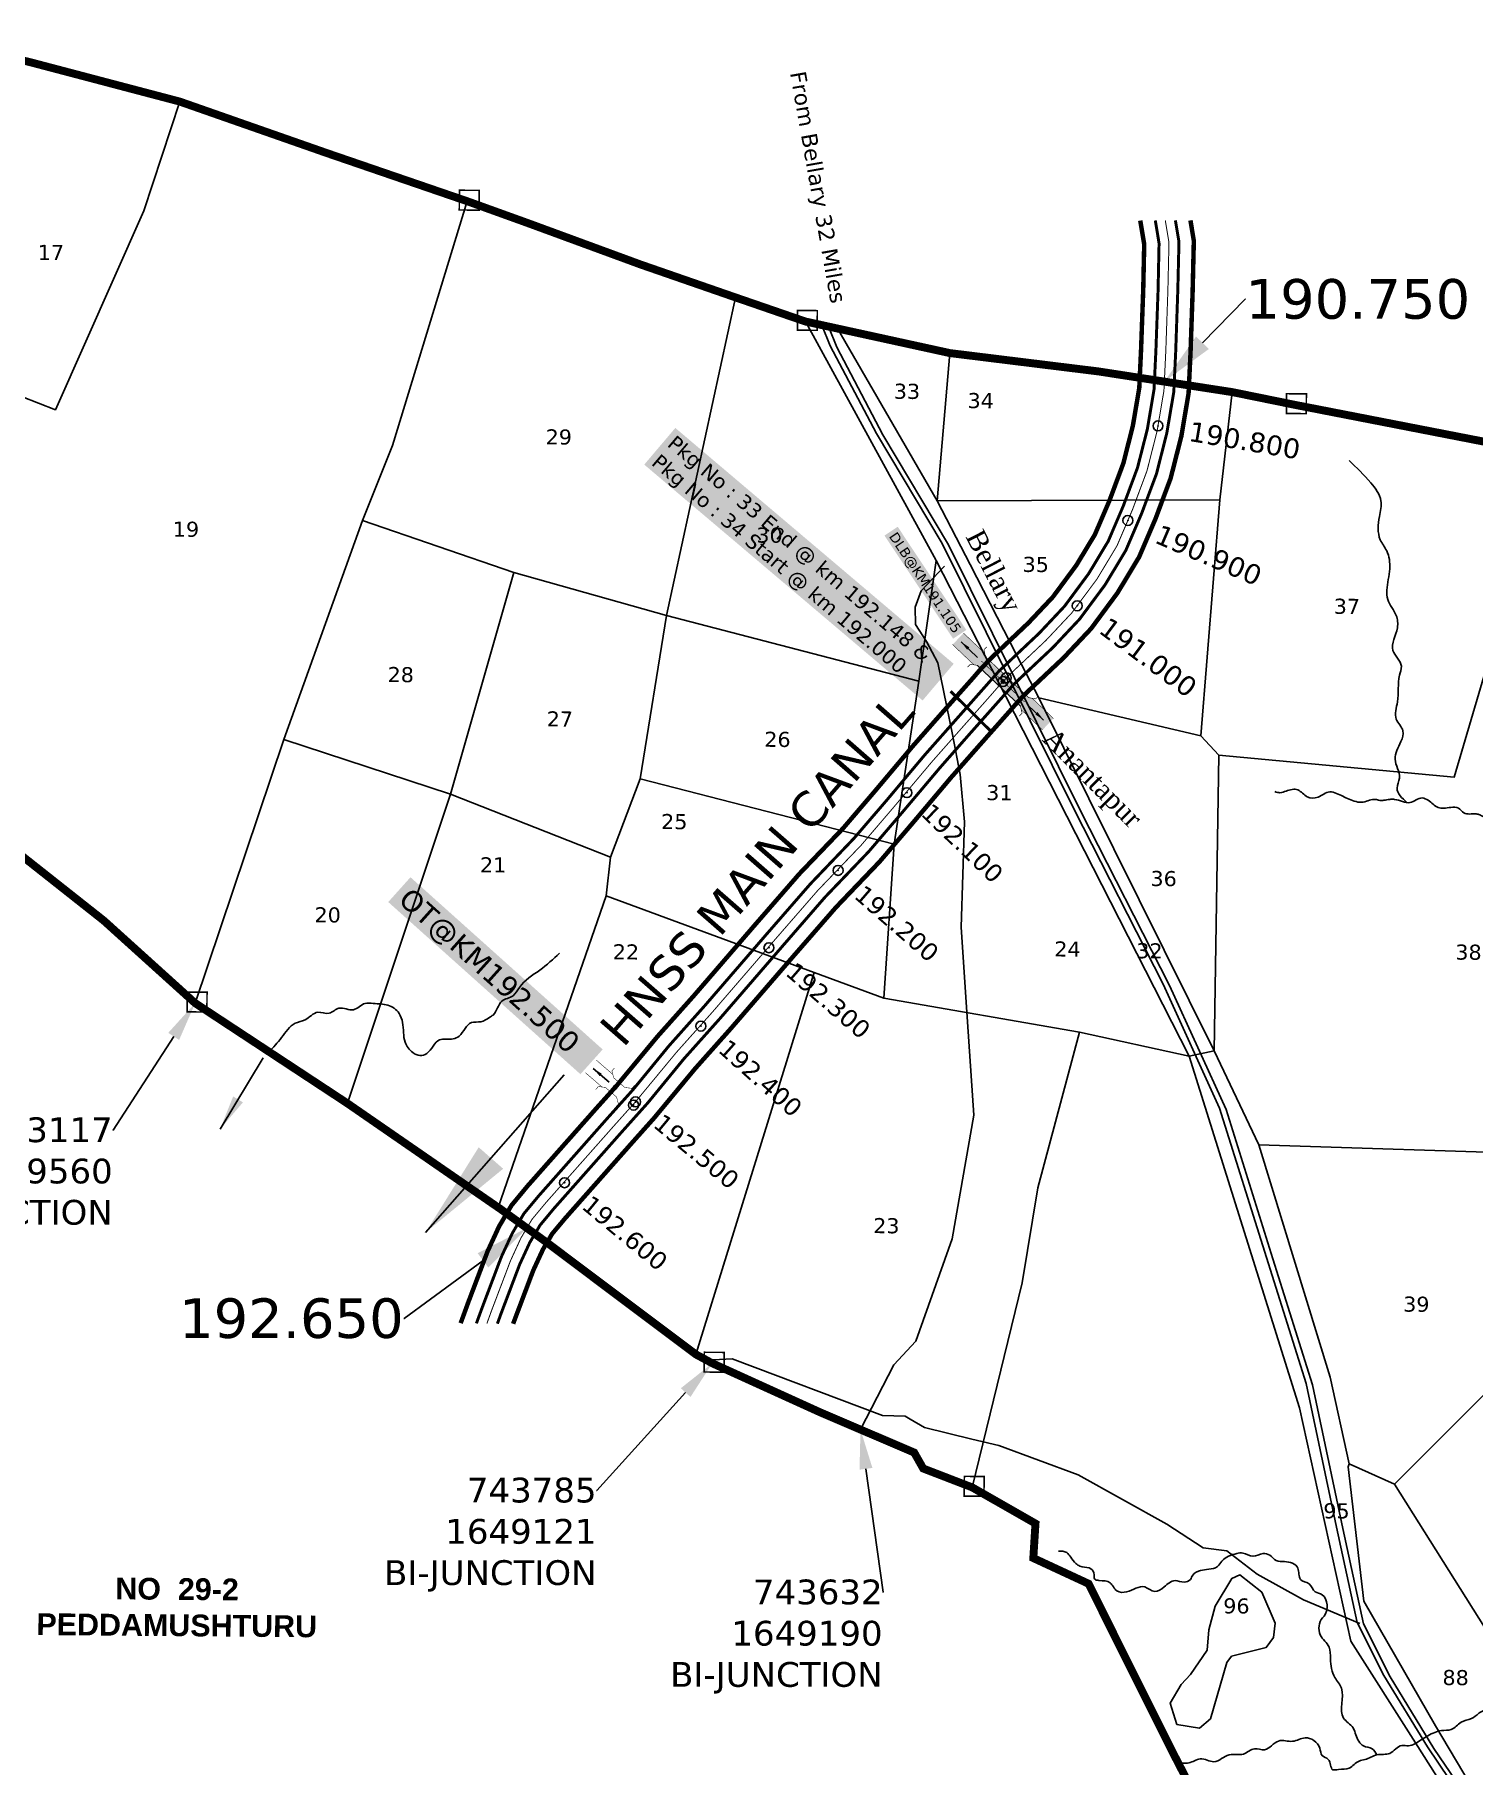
# Model space of a CAD drawing. Header units: inches. Extents: x 739649 to 748309, y 1646777 to 1651859.
# Drawn here: x 742953 to 744406, y 1648783 to 1650532 of the extents above; entities that cross this region are included whole.
import ezdxf
from ezdxf import colors
from ezdxf.entities.mleader import LeaderData, LeaderLine
from ezdxf.enums import TextEntityAlignment as Align
from ezdxf.math import Vec2, Vec3

# ---------------------------------------------------------------- set-up
doc = ezdxf.new("R2010")
doc.units = ezdxf.units.IN
doc.header["$MEASUREMENT"] = 0
doc.header["$PDMODE"] = 32
doc.header["$PDSIZE"] = 10
doc.linetypes.add('ACAD_ISO02W100', pattern=[15, 12, -3])
doc.linetypes.add('HIDDEN2', pattern=[0.1875, 0.125, -0.0625])
for name, color, linetype in [('CANAL1', 1, 'Continuous'), ('CSMark', 72, 'Continuous'), ('HILL', 223, 'Continuous'), ('PLOT', 7, 'Continuous'), ('PLOT NO', 7, 'Continuous'), ('ROADS', 6, 'Continuous'), ('stream', 4, 'Continuous'), ('STRUCTURE', 5, 'Continuous'), ('TANKS-STREAM', 4, 'Continuous'), ('VILLAGE BOUNDRY', 5, 'Continuous'), ('VILLAGE STONES', 240, 'Continuous')]:
    doc.layers.add(name, color=color, linetype=linetype)
doc.styles.get("Standard").update_dxf_attribs({"font": 'verdana_0.ttf'})
doc.styles.add('style1', font='romantic_0.ttf')
doc.dimstyles.get("Standard").update_dxf_attribs({"dimtxt": 0.18, "dimasz": 35, "dimexe": 0.18, "dimexo": 0.0625, "dimgap": 0.09, "dimtad": 0, "dimtih": 1, "dimtoh": 1, "dimdec": 4, "dimzin": 0, "dimdsep": 46, "dimtxsty": 'Standard', "dimcen": 0.09, "dimadec": 0, "dimazin": 0, "dimtfac": 1, "dimtdec": 4, "dimtofl": 0, "dimtmove": 0, "dimatfit": 3, "dimfxl": 0, "dimtolj": 1, "dimtzin": 0, "dimarcsym": 0})

# ---------------------------------------------------------------- blocks, each defined once
blk = doc.blocks.new('DLB')
at = {"layer": 'STRUCTURE'}
h = blk.add_hatch(dxfattribs=at)
h.set_pattern_fill('DOTS', color=6, scale=20, angle=320.37224793, style=0)
h.paths.add_polyline_path([(769699.5, 1706950), (769699.5, 1706934), (769729.1, 1706934), (769732.1, 1706936), (769792.1, 1706936), (769795.1, 1706934), (769824.7, 1706934), (769824.7, 1706950), (769795.1, 1706950), (769792.1, 1706948), (769732.1, 1706948), (769729.1, 1706950)])
at = {"layer": 'STRUCTURE', "color": 6, "const_width": 0.628}
for points in [[(769726.1, 1706956), (769726.1, 1706952), (769732.1, 1706948), (769792.1, 1706948), (769798.1, 1706952), (769798.1, 1706956)], [(769726.1, 1706928), (769726.1, 1706932), (769732.1, 1706936), (769792.1, 1706936), (769798.1, 1706932), (769798.1, 1706928)], [(769732.1, 1706942), (769792.1, 1706942)]]:
    blk.add_lwpolyline(points, dxfattribs=at)
at = {"layer": 'STRUCTURE', "color": 6, "linetype": 'ACAD_ISO02W100', "ltscale": 0.5, "const_width": 0.5}
for points in [[(769699.5, 1706950), (769729.1, 1706950)], [(769795.1, 1706950), (769824.7, 1706950)], [(769699.5, 1706934), (769729.1, 1706934)], [(769795.1, 1706934), (769824.7, 1706934)]]:
    blk.add_lwpolyline(points, dxfattribs=at)
at = {"layer": 'STRUCTURE', "color": 6}
blk.add_lwpolyline([(769732.1, 1706936), (769792.1, 1706936)], dxfattribs=at)
blk.add_lwpolyline([(769732.1, 1706936), (769792.1, 1706936)], dxfattribs=at)
at = {"layer": 'STRUCTURE', "color": 0}
blk.add_circle((769762.1, 1706942), 1.8, dxfattribs=at)
for points in [[(769703.8, 1706942), (769726.7, 1706942)], [(769818.6, 1706942), (769795.7, 1706942)]]:
    blk.add_leader(points, dimstyle='Standard', override={"dimasz": 10, "dimgap": 0.09, "dimtad": 0}, dxfattribs=at)
blk = doc.blocks.new('OT')
at = {"layer": 'STRUCTURE', "color": 190}
for points, const_width in [([(769751.4, 1706595.8), (769729.4, 1706595.8)], 0.5), ([(769775.2, 1706601.8), (769775.2, 1706597.8), (769769.2, 1706593.8), (769761.8, 1706593.8), (769754.4, 1706593.8), (769748.4, 1706597.8), (769748.4, 1706601.8)], 0.5), ([(769761.8, 1706593.8), (769761.8, 1706581)], 2.5), ([(769751.4, 1706579), (769729.4, 1706579)], 0.5), ([(769748.4, 1706573), (769748.4, 1706577), (769754.4, 1706581), (769761.8, 1706581), (769761.8, 1706581), (769761.8, 1706581), (769769.2, 1706581), (769775.2, 1706577), (769775.2, 1706573)], 0.5)]:
    blk.add_lwpolyline(points, dxfattribs=dict(at, const_width=const_width))
at = {"layer": 'STRUCTURE', "color": 0}
blk.add_circle((769761.8, 1706587.4), 1.87, dxfattribs=at)
blk.add_leader([(769732.6, 1706587.4), (769753.8, 1706587.4)], dimstyle='Standard', override={"dimasz": 10, "dimgap": 0.09, "dimtad": 0}, dxfattribs=at)

msp = doc.modelspace()

# ---------------------------------------------------------------- linework, layer by layer
at = {"color": 7, "linetype": 'Continuous', "lineweight": 0, "const_width": 0.628}
msp.add_lwpolyline([(743914.5, 1649912.9), (743911.8, 1649910), (743913.4, 1649903), (743956.9, 1649861.7), (743964, 1649860.5), (743966.7, 1649863.4)], dxfattribs=at)
at = {"color": 3}
for p in [(744087.5, 1650136.3), (744057.1, 1650040.7), (744005.9, 1649954.5), (743934.3, 1649881.8)]:
    msp.add_point(p, dxfattribs=at)
at = {"layer": 'CANAL1', "color": 1, "const_width": 4.5}
for points in [[(744069.6, 1650343.7), (744073.6, 1650319.7), (744072.6, 1650273.7), (744070.4, 1650212.9), (744068.6, 1650174.5), (744062.1, 1650136.2), (744052.5, 1650098.4), (744038.5, 1650060.8), (744023.8, 1650026.5), (744005, 1649995.4), (743981.4, 1649963.5), (743956.7, 1649937.3), (743918.3, 1649901), (743916.8, 1649899.5), (743912.8, 1649895.1), (743908.3, 1649890.4), (743900.2, 1649881), (743871.4, 1649848.6), (743840.7, 1649813.7), (743801.8, 1649767.5), (743769.3, 1649729.5), (743725.3, 1649683.7), (743681.3, 1649633.1), (743618.5, 1649560.3), (743582.2, 1649519.6), (743540.8, 1649469.7), (743519.8, 1649446.3), (743450.6, 1649368.1), (743434.8, 1649349), (743422.1, 1649327.6), (743410.5, 1649302.4), (743391.1, 1649251.2), (743383.3, 1649229.8)], [(744120.3, 1650343.9), (744123.7, 1650323.2), (744122.5, 1650272.3), (744120.4, 1650210.8), (744118.4, 1650169.1), (744111.1, 1650125.8), (744100.3, 1650083.4), (744084.9, 1650042.2), (744068.4, 1650003.7), (744046.6, 1649967.5), (744019.9, 1649931.4), (743992.1, 1649901.9), (743953.7, 1649865.7), (743953.4, 1649865.3), (743949.2, 1649860.9), (743945.4, 1649856.9), (743937.8, 1649848.1), (743908.9, 1649815.5), (743878.5, 1649781), (743839.9, 1649735.2), (743806.3, 1649695.9), (743762.3, 1649649.9), (743719.1, 1649600.3), (743656, 1649527.3), (743620.1, 1649487), (743578.7, 1649437.1), (743557.2, 1649413), (743488.6, 1649335.5), (743475.7, 1649320.1), (743466.4, 1649304.3), (743456.6, 1649283.1), (743438, 1649233.8), (743436.3, 1649229.2)]]:
    msp.add_lwpolyline(points, dxfattribs=at)
at = {"layer": 'CANAL1', "color": 5, "const_width": 3}
for points in [[(744084.8, 1650343.8), (744088.6, 1650320.7), (744087.6, 1650273.3), (744085.4, 1650212.3), (744083.5, 1650172.9), (744076.8, 1650133.1), (744066.8, 1650093.9), (744052.4, 1650055.2), (744037.2, 1650019.7), (744017.5, 1649987), (743993, 1649953.9), (743967.4, 1649926.7), (743929.1, 1649890.6), (743927.1, 1649888.8), (743882.7, 1649838.6), (743852, 1649803.9), (743813.3, 1649757.8), (743780.4, 1649719.5), (743736.4, 1649673.5), (743692.6, 1649623.2), (743629.7, 1649550.4), (743593.5, 1649509.8), (743557.2, 1649465.5), (743531, 1649436.3), (743462, 1649358.3), (743447.1, 1649340.4), (743435.4, 1649320.6), (743424.3, 1649296.6), (743405.2, 1649246), (743399.2, 1649229.6)], [(743420.4, 1649229.3), (743423.9, 1649239), (743442.8, 1649288.9), (743453.1, 1649311.3), (743463.5, 1649328.8), (743477.2, 1649345.3), (743546, 1649423), (743572.4, 1649452.5), (743608.7, 1649496.8), (743644.8, 1649537.2), (743707.8, 1649610.1), (743751.2, 1649660.1), (743795.2, 1649706), (743828.5, 1649744.9), (743867.2, 1649790.8), (743897.6, 1649825.4), (743941.5, 1649874.8), (743942.8, 1649876.1), (743981.5, 1649912.5), (744008.3, 1649941), (744034.2, 1649975.9), (744055, 1650010.5), (744071, 1650047.8), (744086, 1650087.9), (744096.4, 1650128.9), (744103.5, 1650170.7), (744105.4, 1650211.4), (744107.5, 1650272.7), (744108.7, 1650322.1), (744105.1, 1650343.9)]]:
    msp.add_lwpolyline(points, dxfattribs=at)
at = {"layer": 'CANAL1', "color": 1, "linetype": 'HIDDEN2', "ltscale": 100, "const_width": 1}
msp.add_lwpolyline([(744094.9, 1650343.8), (744098.6, 1650321.4), (744097.5, 1650273), (744095.4, 1650211.8), (744093.5, 1650171.8), (744086.6, 1650131), (744076.4, 1650090.9), (744061.7, 1650051.5), (744046.1, 1650015.1), (744025.8, 1649981.4), (744000.6, 1649947.5), (743974.4, 1649919.6), (743936, 1649883.4), (743936, 1649883.4), (743935.1, 1649882.4), (743931, 1649878), (743926.9, 1649873.6), (743919, 1649864.5), (743890.2, 1649832), (743859.6, 1649797.4), (743820.9, 1649751.4), (743787.8, 1649712.7), (743743.8, 1649666.8), (743700.2, 1649616.7), (743637.3, 1649543.8), (743601.1, 1649503.3), (743559.8, 1649453.4), (743538.5, 1649429.6), (743469.6, 1649351.8), (743455.3, 1649334.6), (743444.2, 1649315.9), (743433.6, 1649292.8), (743414.5, 1649242.5), (743409.8, 1649229.5)], dxfattribs=at)
at = {"layer": 'CSMark', "color": 3, "const_width": 3}
msp.add_lwpolyline([(743878, 1649868.3), (743919.9, 1649826.6)], dxfattribs=at)
at = {"layer": 'CSMark', "color": 3}
for p in [(743833.9, 1649765.7), (743764.5, 1649687.2), (743694.6, 1649609.1), (743625.9, 1649529.9), (743557.9, 1649450.1), (743488.2, 1649371.7)]:
    msp.add_point(p, dxfattribs=at)
at = {"layer": 'HILL'}
msp.add_lwpolyline([(744110.8, 1648864.7), (744099.7, 1648845.9), (744106.7, 1648824.5), (744129.5, 1648820.6), (744140.6, 1648830.2), (744157, 1648886.9), (744161.9, 1648893.5), (744196.8, 1648902.3), (744204.2, 1648912.4), (744205.7, 1648926.9), (744192.3, 1648958.1), (744170.2, 1648975.7), (744162, 1648972), (744145.2, 1648943.9), (744138.8, 1648919.9), (744137.1, 1648899.4), (744120.2, 1648875), (744110.8, 1648864.7)], dxfattribs=at)
at = {"layer": 'PLOT'}
for points in [[(742939.8, 1650166), (742974.1, 1650152.6), (743063.2, 1650353.6), (743099.6, 1650463.9)], [(743390, 1650363.2), (743314.4, 1650116.5), (743284.1, 1650040.7), (743204.6, 1649819.3), (743115.2, 1649553.1)], [(743661, 1650266), (743591.3, 1649944.6), (743437.1, 1649988.1), (743373, 1649764.1), (743268.9, 1649451.9)], [(743731.5, 1650241.7), (743863.6, 1650000.3), (743934, 1649862.8), (744119.1, 1649499.6), (744230.3, 1649144.2), (744282.4, 1648908.6), (744347.5, 1648806), (744410, 1648707.7), (744455.6, 1648635.2), (744487.4, 1648557.7), (744454.5, 1648551.2), (744447.4, 1648525.1), (744411.4, 1648540.8), (744193.9, 1648701.3)], [(743763.9, 1650234.7), (743864.5, 1650060.7), (743897.8, 1649996.4), (743945.4, 1649903.5), (743967.2, 1649861.4), (744130.9, 1649823.1), (744149.8, 1650061.7), (744162.5, 1650170.4)], [(744149.8, 1650061.7), (743864.5, 1650060.7), (743877.4, 1650209.8)], [(744458, 1650112.3), (744422.5, 1649903.7), (744386.6, 1649781.3), (744148.8, 1649803.5)], [(743284.1, 1650040.7), (743437.1, 1649988.1)], [(743863.6, 1650000.3), (743846, 1649878.3), (743591.3, 1649944.6)], [(743534.6, 1649700.5), (743564.6, 1649779.6), (743591.3, 1649944.6)], [(743846, 1649878.3), (743821.1, 1649713.6), (743564.6, 1649779.6)], [(743967.2, 1649861.4), (744144.4, 1649505)], [(743204.6, 1649819.3), (743373, 1649764.1), (743534.6, 1649700.5), (743530.3, 1649661.6), (743421.2, 1649346.7)], [(744130.9, 1649823.1), (744148.8, 1649803.5), (744144.4, 1649505), (744119.1, 1649499.6)], [(743821.1, 1649713.6), (743810.5, 1649558.1), (743740.4, 1649584), (743530.3, 1649661.6)], [(743740.4, 1649584), (743620.8, 1649198.3)], [(744119.1, 1649499.6), (744008.2, 1649523.9), (743810.5, 1649558.1)], [(744008.2, 1649523.9), (743966.2, 1649366.7), (743950.4, 1649270.7), (743899.9, 1649063.9)], [(744144.4, 1649505), (744189.5, 1649409.9), (744261.5, 1649175.2), (744280.5, 1649087.8), (744279.7, 1649084.6), (744295.4, 1648949.1), (744367.8, 1648823.2), (744437.9, 1648705.2), (744510, 1648572.1), (744542.7, 1648494.7), (744573.1, 1648399.9), (744578.3, 1648381.7), (744553.8, 1648374.2), (744487.4, 1648557.7)], [(744280.5, 1649087.8), (744326.4, 1649067.3), (744447.6, 1649188.5), (744481.9, 1649400.5), (744189.5, 1649409.9)], [(744516.1, 1648710.1), (744515.7, 1648724.2), (744471.5, 1648742.8), (744474.4, 1648809.2), (744432.1, 1648837.8), (744447.5, 1648874.4), (744326.4, 1649067.3)]]:
    msp.add_lwpolyline(points, dxfattribs=at)
at = {"layer": 'ROADS'}
for points in [[(744381.8, 1648768.8), (744359.6, 1648801.7), (744315.5, 1648874), (744288.5, 1648927.5), (744267.8, 1649023.7), (744237.2, 1649168.9), (744197, 1649296.1), (744149.7, 1649447.1), (744092.9, 1649572.3), (744002.9, 1649748.7), (743869.6, 1650017.6), (743803.3, 1650128.6), (743756.6, 1650217.1), (743748.1, 1650238.1)], [(744388.3, 1648767.4), (744366.1, 1648800.3), (744322, 1648872.6), (744295, 1648926.1), (744274.3, 1649022.3), (744243.7, 1649167.4), (744203.5, 1649294.7), (744156.2, 1649445.6), (744099.3, 1649570.9), (744009.4, 1649747.3), (743876.1, 1650016.2), (743809.8, 1650127.2), (743763.1, 1650215.7), (743754.6, 1650236.7)], [(743787.1, 1649122.3), (743820.6, 1649187.6), (743842.9, 1649211.6), (743879.5, 1649315.1), (743901.6, 1649440.1), (743893.9, 1649554.1), (743888.8, 1649629.9), (743892, 1649736.2), (743887.7, 1649784), (743880.1, 1649824.6), (743865.1, 1649896.8), (743853.6, 1649918.4), (743842.5, 1649935.5), (743842.2, 1649953.2), (743848.4, 1649969.7), (743871.8, 1649994.7)], [(744291.3, 1648926.3), (744234.5, 1648950.3), (744187.5, 1648976.2), (744157.1, 1648999.8), (744133, 1649002.7), (744096.5, 1649026.6), (744007, 1649076.5), (743926.7, 1649106.1), (743899.6, 1649112.7), (743851.7, 1649124.4), (743837.1, 1649133), (743832.3, 1649135.9), (743809.2, 1649136.5), (743657.4, 1649193.7), (743631.8, 1649192.3)]]:
    msp.add_lwpolyline(points, dxfattribs=at)
at = {"layer": 'STRUCTURE', "color": 0}
for p in [(743931, 1649878), (743559.8, 1649453.4), (743559.9, 1649453.4)]:
    msp.add_point(p, dxfattribs=at)
at = {"layer": 'TANKS-STREAM'}
for points in [[(744339.1, 1649755.6), (744328.9, 1649770.4), (744331.3, 1649780.5), (744326.9, 1649799.6), (744332.9, 1649817.3), (744334.8, 1649828.2), (744328.1, 1649840), (744329.4, 1649857.5), (744331.5, 1649884.3), (744333.3, 1649893.5), (744324.8, 1649909.5), (744329.3, 1649932.3), (744328.1, 1649944.7), (744319.6, 1649960.9), (744318.7, 1649970.3), (744321.5, 1649992), (744318.5, 1650010), (744312, 1650021.3), (744311.2, 1650044.8), (744312.7, 1650060.6), (744302.3, 1650078.8), (744280.6, 1650101.2)], [(744499.9, 1648786.1), (744502.1, 1648793.1), (744501.4, 1648799.7), (744504.8, 1648814.4), (744503.9, 1648818.4), (744510.4, 1648829.2), (744513.9, 1648837.1), (744518.2, 1648849.7), (744524.4, 1648860.4), (744525.7, 1648868.6), (744523.2, 1648877.1), (744526.5, 1648883.3), (744533.3, 1648891.8), (744531.4, 1648905.8), (744539.3, 1648918.3), (744540.5, 1648928.2), (744539.2, 1648935.2), (744539.1, 1648940.8), (744543.5, 1648947.1), (744545.6, 1648959.7), (744543, 1648967.7), (744550.8, 1648980.2), (744552.2, 1648986.1), (744547.1, 1649001.6), (744554, 1649011.5), (744555.8, 1649022.2), (744552.3, 1649029.1), (744548.2, 1649036.4), (744551.5, 1649043.7), (744550.3, 1649050.9), (744542.2, 1649058), (744542.6, 1649067.8), (744536.4, 1649076.7), (744527.5, 1649081.7), (744526.3, 1649095.8), (744524.2, 1649099.6), (744514.4, 1649103.1), (744515.9, 1649119.3), (744509.4, 1649126.4), (744508.6, 1649139.7), (744500.8, 1649152.7), (744506.8, 1649171.6), (744504, 1649180.6), (744504.5, 1649186.3), (744512.3, 1649202.4), (744512.5, 1649210.2), (744507.2, 1649223.8), (744514.4, 1649236.4), (744519, 1649244.7), (744515.5, 1649256.3), (744521, 1649269), (744530.8, 1649279.5), (744535.4, 1649286.4), (744536.9, 1649301.2), (744534.2, 1649315), (744539.2, 1649328.3), (744548.7, 1649339.2), (744549.6, 1649349.5), (744546.8, 1649358.8), (744554.3, 1649368.9), (744558, 1649377.3), (744556.4, 1649383.4), (744563.7, 1649393.6), (744570, 1649397.3), (744571.8, 1649407.3), (744570.5, 1649415.1), (744576.5, 1649423.6), (744580.4, 1649430.3), (744578.2, 1649441.6), (744572.8, 1649448.3), (744576.4, 1649460.3), (744573, 1649468.5), (744566.8, 1649473.7), (744568.1, 1649484.8), (744562.7, 1649494.3), (744557.6, 1649497.6), (744553.4, 1649503.3), (744552.9, 1649514.6), (744542.8, 1649522.8), (744542.3, 1649533.6), (744541.7, 1649540.2), (744537.4, 1649545.2), (744535.5, 1649552.7), (744538, 1649562.3), (744540, 1649567.6), (744538.1, 1649573.6), (744538.5, 1649580.6), (744543.3, 1649587.2), (744543.8, 1649598.3), (744540.4, 1649604.6), (744536.1, 1649608.5), (744529, 1649609.2), (744523.4, 1649612.7), (744517.7, 1649615.6), (744508.1, 1649615), (744501.2, 1649620.2), (744496.5, 1649625.6), (744485.7, 1649626.1), (744475.8, 1649635.1), (744468.1, 1649636.4), (744460, 1649635.4), (744451.1, 1649636.6), (744445.8, 1649645.3), (744443.7, 1649651), (744432.3, 1649653.9), (744426.7, 1649664.5), (744424.8, 1649678), (744427, 1649691.9), (744418.9, 1649706.1), (744417.7, 1649718.4), (744420.7, 1649730.6), (744415.9, 1649741.2), (744412.4, 1649743.3), (744408.9, 1649744.2), (744396.3, 1649745.4), (744391.1, 1649750), (744383.4, 1649750.9), (744376, 1649750), (744370.4, 1649750.9), (744360.4, 1649758), (744354.4, 1649760.4), (744342, 1649755.7), (744326.5, 1649759), (744321.5, 1649759), (744315.7, 1649758), (744311.4, 1649757.9), (744307.1, 1649758.9), (744294.8, 1649756.3), (744280.5, 1649759.1), (744267.9, 1649765), (744260.9, 1649766.5), (744249.1, 1649761.3), (744238.3, 1649761.5), (744228.8, 1649768.5), (744216.9, 1649767.4), (744210.7, 1649765.7), (744205.4, 1649766.8)], [(743189.5, 1649504), (743202.5, 1649518.3), (743216.1, 1649532.8), (743226.2, 1649536.2), (743239, 1649543.9), (743250.4, 1649542.9), (743260.4, 1649548), (743275, 1649546.4), (743286.7, 1649552.9), (743295.1, 1649552.8), (743309.7, 1649551.1), (743321.1, 1649542.8), (743324.7, 1649533.6), (743327.2, 1649513.6), (743335.1, 1649503.1), (743342.1, 1649500.1), (743349, 1649502.2), (743362, 1649516.1), (743375.7, 1649516.9), (743381.7, 1649519.8), (743394.3, 1649533.6), (743403.7, 1649534.3), (743412.7, 1649538.8), (743416, 1649541.1), (743424.9, 1649555.2), (743436.2, 1649560.6), (743442.6, 1649569), (743463.2, 1649586.5), (743483.2, 1649603.6)], [(744308.6, 1648793.8), (744303.7, 1648799.8), (744295.1, 1648802.8), (744287.4, 1648813.9), (744284.5, 1648820.9), (744274.9, 1648830.9), (744272.8, 1648861), (744266.2, 1648871.7), (744261.7, 1648890.8), (744260.3, 1648902.6), (744251.4, 1648915), (744253.6, 1648932.1), (744255.2, 1648933.8), (744253.2, 1648955.5), (744246.3, 1648958.5), (744240.2, 1648966.4), (744231.4, 1648971), (744228.8, 1648982.2), (744215.2, 1648989), (744206.9, 1648990), (744200.5, 1648995.3), (744193.6, 1648997.2), (744183.5, 1648994.3), (744173.2, 1648997.6), (744167.1, 1648997.1), (744152.1, 1648989.5), (744147.6, 1648984), (744138.7, 1648981.2), (744130.6, 1648980), (744122.6, 1648975.3), (744120.2, 1648971), (744114, 1648968.2), (744104.8, 1648969.7), (744093.7, 1648963.4), (744084.3, 1648958.8), (744074.1, 1648963.3), (744055.8, 1648958.4), (744046.1, 1648959.3), (744039.2, 1648967.4), (744027.8, 1648969.9), (744023.8, 1648971.1), (744022.8, 1648977.5), (744017.9, 1648982.5), (744008.7, 1648984.4), (744004.6, 1648987), (743999.4, 1648993.3), (743995.4, 1648998), (743986.9, 1648999.5)], [(744106.7, 1648787), (744118.7, 1648785.5), (744130.2, 1648789.7), (744144, 1648786.8), (744159.5, 1648793.8), (744173.9, 1648794.5), (744185, 1648799.9), (744195.1, 1648798.9), (744209.3, 1648807.7), (744223.5, 1648807.4), (744236.1, 1648810.9), (744250.9, 1648800.6), (744253.4, 1648792.9), (744259.5, 1648789.1), (744264.1, 1648778.7), (744269.7, 1648778.9), (744280.7, 1648780.2), (744290.6, 1648787.5), (744296.4, 1648788.9), (744308.6, 1648793.8), (744321.5, 1648795.2), (744333.8, 1648803.2), (744340.4, 1648802.9), (744353.2, 1648808.8), (744367.1, 1648816.4), (744373.7, 1648818.3), (744383.7, 1648819.3), (744393.6, 1648826.7), (744404.1, 1648830.4), (744411.5, 1648835.7), (744416.4, 1648838.6), (744423.2, 1648840.7), (744433.5, 1648842.3), (744443.6, 1648841.3), (744446.3, 1648835.5), (744451, 1648832.8), (744454.9, 1648832.4), (744469, 1648820.7), (744478.2, 1648817.6), (744482.4, 1648804.7), (744487.6, 1648800.8), (744490.9, 1648795.4), (744494.7, 1648789.8), (744500, 1648786), (744506.1, 1648776.3), (744516.6, 1648771.8), (744519.7, 1648763.9), (744531.8, 1648757.8), (744536.3, 1648749.2), (744544.1, 1648746), (744554.9, 1648735.7), (744562.2, 1648731.4), (744565, 1648725.8), (744565.7, 1648722.4), (744566.4, 1648719.7), (744573, 1648716.1), (744576.9, 1648711.1), (744578.3, 1648707.7), (744587.2, 1648700.9), (744588.1, 1648694.9), (744590.4, 1648691.4), (744594.4, 1648687.5), (744597.5, 1648680.7), (744598.3, 1648674.8), (744603.7, 1648673.2), (744609.8, 1648675.4), (744612.4, 1648678.3), (744616.4, 1648684.1), (744624.3, 1648688.4), (744630.7, 1648687.2), (744637.9, 1648689.6), (744644.6, 1648689.7), (744651, 1648688.3), (744657.6, 1648691.1), (744662.4, 1648691.7), (744667.5, 1648690.4), (744674.6, 1648690.3), (744681, 1648689.7), (744687, 1648690.3), (744691.7, 1648689.9), (744696.2, 1648685.7), (744705.9, 1648684.3), (744710.4, 1648681.8), (744712.8, 1648679.6), (744716.5, 1648678.3), (744720.9, 1648678.1), (744723.5, 1648677.6), (744727.1, 1648675.9), (744730.2, 1648672.5), (744731.6, 1648669.3), (744735.2, 1648667.4), (744736.5, 1648666.3), (744737.4, 1648663.4), (744737.2, 1648660), (744736.4, 1648657.4), (744738.5, 1648653.5), (744738.8, 1648648.1), (744737.6, 1648641.5), (744736.3, 1648635.9), (744733.3, 1648630.3), (744722.7, 1648620.1), (744717.8, 1648610), (744716.6, 1648606.5), (744714.1, 1648599.8), (744713.5, 1648595), (744715.4, 1648590.9), (744715.1, 1648586), (744713.4, 1648581.4), (744713.7, 1648576.7), (744715.7, 1648572.2), (744717.4, 1648567.9), (744716.8, 1648557.9), (744716.3, 1648552.1), (744720.3, 1648546), (744721.5, 1648541.6), (744721.2, 1648535.9), (744720.9, 1648534.5), (744723.8, 1648529.3), (744726.5, 1648524.3), (744727, 1648520.6), (744727.4, 1648516.2), (744732.7, 1648510.1), (744734.4, 1648499.8), (744738.9, 1648493.1), (744741.6, 1648486.5), (744743, 1648482.2), (744746.3, 1648479.7), (744750.5, 1648474.3), (744753.1, 1648469.5), (744753.3, 1648464.3), (744752.6, 1648458.7), (744753.9, 1648455.3), (744758.6, 1648452.2), (744760.7, 1648444.9), (744762.9, 1648438.6), (744771.3, 1648429.6), (744774.8, 1648422.5), (744776.1, 1648418.1), (744779.8, 1648416.4), (744786.2, 1648412.4), (744786.8, 1648407.6), (744789.1, 1648404.4), (744791.3, 1648403.3), (744792.5, 1648397.5), (744793.8, 1648388.5), (744796.6, 1648381.6), (744802.3, 1648376.7), (744807.7, 1648374.9), (744813.7, 1648376.1), (744818.3, 1648374.3), (744822.1, 1648371.2), (744826.5, 1648367.7), (744831.8, 1648366.9), (744839.2, 1648368.7), (744842.9, 1648369.6), (744847.2, 1648369.7), (744851.4, 1648367.3), (744855.2, 1648364.9), (744864, 1648363.2), (744871.3, 1648364.6), (744877.6, 1648362.7), (744885, 1648357.4), (744888, 1648356.4), (744895, 1648356.6), (744900.8, 1648353.6), (744904.7, 1648351.5), (744911.3, 1648352.7), (744913.8, 1648352.5), (744916.6, 1648351), (744924, 1648344), (744931.3, 1648344.3), (744937.6, 1648342.4), (744943.2, 1648335.9), (744948.2, 1648334.8), (744951.4, 1648335.2), (744960.5, 1648331.6), (744966.4, 1648325.3), (744972.1, 1648324.4), (744979.8, 1648320.2), (744986.1, 1648315.3), (744995.1, 1648313.8), (745002.9, 1648306.5), (745005.4, 1648304), (745012.9, 1648303), (745019, 1648302.5), (745027.9, 1648297.1), (745033.1, 1648295), (745035.9, 1648294.1), (745042.4, 1648290.7), (745052.8, 1648285.1), (745056.6, 1648282.2), (745060.2, 1648275.1), (745065.4, 1648270), (745071.4, 1648268), (745074.3, 1648260), (745079.7, 1648256.5), (745083.4, 1648254.2), (745089.4, 1648250.5), (745095, 1648248), (745102.2, 1648247.3), (745109.9, 1648243.2), (745115.7, 1648243.8), (745119.7, 1648243.3), (745124.3, 1648240.3), (745130.5, 1648240.5), (745145, 1648233.3), (745152.9, 1648225.9), (745161.3, 1648225.9), (745165.4, 1648223.7), (745183, 1648214.7), (745186, 1648213.1), (745194.7, 1648213.4), (745199.8, 1648210.7), (745206.2, 1648209.7), (745214.4, 1648210.9), (745221, 1648208.2), (745226.1, 1648204), (745228.2, 1648199.9), (745232, 1648183), (745238.4, 1648178.8), (745242.4, 1648175.9), (745246.8, 1648168.2), (745247.4, 1648165.1), (745253.4, 1648160.6), (745258.1, 1648155.8), (745262.7, 1648153.3), (745268.9, 1648150.8), (745271.9, 1648148), (745278.1, 1648147.7), (745281.1, 1648147.6), (745285.2, 1648144.2), (745292, 1648143.3), (745303.7, 1648142.5), (745307.4, 1648144.3), (745311.8, 1648145.8), (745317.3, 1648143.3), (745322.2, 1648144.5), (745330.6, 1648143.8), (745337.7, 1648143.4), (745343.7, 1648141), (745350.9, 1648141.8), (745354.6, 1648140.4), (745363.9, 1648140.7), (745369.2, 1648140.9), (745378.3, 1648138.2), (745387, 1648138.9), (745393.5, 1648139.8), (745398.4, 1648141.1), (745402, 1648142.6), (745408.1, 1648139.8), (745412.2, 1648139), (745422.1, 1648140.7), (745429.5, 1648141.4), (745438.3, 1648138.8), (745446.7, 1648139.9), (745459.5, 1648138.8), (745467.5, 1648136.1), (745472.7, 1648131.8), (745477, 1648114), (745487, 1648101.8), (745487.8, 1648088.4), (745500, 1648077.8), (745502.7, 1648061.4), (745512.5, 1648052), (745515.2, 1648041.6), (745524.2, 1648033.7), (745526.2, 1648024.3), (745525, 1648013.9), (745520.9, 1648007.6), (745513.8, 1647995.2), (745513.4, 1647990.4), (745516.7, 1647980.6), (745523, 1647972.4), (745525.5, 1647966), (745523.5, 1647952.2), (745524.6, 1647946.7), (745525.9, 1647941.8), (745526.4, 1647936.5), (745528, 1647917.3), (745528.5, 1647910.4), (745527.6, 1647904.4), (745530.2, 1647893.5), (745528.8, 1647885.4), (745528.5, 1647877.6), (745529.1, 1647867.9), (745527.1, 1647861.2), (745528.6, 1647853.1), (745530.7, 1647846.9), (745529.2, 1647841.4), (745527.9, 1647834.5), (745527.4, 1647824.5), (745525.8, 1647815.1), (745518.8, 1647802.5), (745513.3, 1647795.3), (745510.2, 1647778.7), (745510.3, 1647773.5), (745515.5, 1647764), (745515.5, 1647756.7), (745515.9, 1647749.7), (745521.4, 1647741), (745524.2, 1647734.4), (745520.6, 1647726.2), (745520.8, 1647721.2), (745522.8, 1647713.3), (745521.7, 1647705.2), (745518.6, 1647697.2), (745513.9, 1647693), (745506, 1647688.4), (745504.9, 1647682.7), (745503.6, 1647673.6), (745505.7, 1647663.5), (745512, 1647657.9), (745515.6, 1647654.8), (745518.5, 1647653.6), (745526.5, 1647654), (745533.8, 1647652.7), (745541.7, 1647647.5), (745557.2, 1647649.3), (745569.9, 1647645), (745585.4, 1647647.2), (745598, 1647644.6), (745608.9, 1647647.6), (745622.6, 1647643.9), (745631.9, 1647642.3), (745634.9, 1647638.8), (745646.8, 1647641.6), (745659.7, 1647638.5), (745672.7, 1647646.3), (745685.7, 1647646.8), (745698.7, 1647655.6), (745713.2, 1647658.1), (745724.3, 1647669), (745740, 1647672.5), (745750.8, 1647683.5), (745769.6, 1647683.7), (745781.4, 1647685.9), (745793.6, 1647690.9), (745807.8, 1647688.2), (745822.5, 1647697.5), (745838.9, 1647697.7), (745855.6, 1647706.2), (745870.7, 1647706.7), (745885.3, 1647711.9), (745897.6, 1647706.3), (745912, 1647709.7), (745923.9, 1647703.9), (745934.5, 1647702.5), (745941.2, 1647696.4), (745945.6, 1647696)]]:
    msp.add_spline(points, degree=3, dxfattribs=at)
at = {"layer": 'VILLAGE BOUNDRY', "linetype": 'ACAD_ISO02W100', "ltscale": 2, "const_width": 8}
for points in [[(745307.2, 1649871.7), (745246.4, 1649893.4), (745186.9, 1649925.4), (745095.1, 1649976.5), (744969.7, 1650013.7), (744934.4, 1650016.4), (744820.1, 1650035.9), (744718.5, 1650053.2), (744680.6, 1650059.7), (744556.2, 1650089.8), (744458, 1650112.3), (744225.4, 1650157.6), (744162.5, 1650170.4), (744027.3, 1650191.3), (743877.4, 1650209.8), (743731.5, 1650241.7), (743661, 1650266), (743565, 1650299.3), (743452.1, 1650340.8), (743390, 1650363.2), (743247.5, 1650412.1), (743099.6, 1650463.9), (742949.3, 1650503.5), (742848.7, 1650527.5)], [(742855.8, 1649768.6), (743022.9, 1649636.5), (743115.2, 1649553.1), (743268.9, 1649451.9), (743421.2, 1649346.7), (743423.7, 1649345), (743469.5, 1649311.9), (743620.8, 1649198.3), (743637.4, 1649189.3), (743746.5, 1649139.7), (743841.3, 1649099.1), (743850.4, 1649083), (743899.9, 1649063.9), (743963.8, 1649027.4), (743961.6, 1648992.5), (744017.4, 1648966.6), (744101.4, 1648798.2), (744139.5, 1648724.4)]]:
    msp.add_lwpolyline(points, dxfattribs=at)
at = {"layer": 'VILLAGE STONES', "const_width": 1.6}
for points in [[(743382.1, 1650374.3), (743402, 1650374.2), (743401.9, 1650354.2), (743381.9, 1650354.4)], [(743723.5, 1650252.9), (743743.5, 1650252.7), (743743.3, 1650232.8), (743723.4, 1650232.9)], [(744217.4, 1650168.8), (744237.4, 1650168.6), (744237.2, 1650148.6), (744217.2, 1650148.8)], [(743107.2, 1649564.2), (743127.2, 1649564.1), (743127, 1649544.1), (743107, 1649544.3)], [(743629.4, 1649200.4), (743649.4, 1649200.3), (743649.2, 1649180.3), (743629.2, 1649180.5)], [(743892, 1649075.1), (743911.9, 1649074.9), (743911.8, 1649054.9), (743891.8, 1649055.1)]]:
    msp.add_lwpolyline(points, close=True, dxfattribs=at)

# ---------------------------------------------------------------- block references
at = {"layer": 'STRUCTURE', "color": 0}
for name, p, rotation in [('DLB', (-989545.6, 941892.5), 316.4895153086914), ('OT', (-956420, 865177.1), 319.0445547976779)]:
    msp.add_blockref(name, p, dxfattribs=dict(at, rotation=rotation))

# ---------------------------------------------------------------- texts
at = {"layer": 'CSMark', "color": 1}
for s, height, rotation, p in [('190.800', 20, 350.4404, (744119.1, 1650131.1)), ('190.900', 20, 336.8043, (744086.5, 1650028.1)), ('191.000', 20, 323.4321, (744032.2, 1649936.3)), ('192.100', 18, 316.2339, (743853.2, 1649750.1)), ('192.200', 18, 318.9744, (743785.3, 1649667.1)), ('192.300', 18, 319.204, (743716, 1649589.2)), ('192.400', 18, 318.2125, (743648.1, 1649511.5)), ('192.500', 18, 320.3899, (743582.2, 1649435.9)), ('192.600', 18, 320.3899, (743510, 1649353.5))]:
    msp.add_text(s, height=height, rotation=rotation, dxfattribs=at).set_placement(p, align=Align.MIDDLE_LEFT)
at = {"layer": 'PLOT NO'}
for s, p in [('17', (742969.5, 1650311.5)), ('33', (743834, 1650171.2)), ('34', (743908.5, 1650161.8)), ('29', (743482.4, 1650125.1)), ('19', (743105.9, 1650031.9)), ('30', (743695.2, 1650025.9)), ('35', (743964.1, 1649996.3)), ('37', (744278.3, 1649954)), ('28', (743322.8, 1649885)), ('27', (743483.5, 1649840.2)), ('26', (743703.2, 1649819.6)), ('31', (743927.3, 1649765.8)), ('25', (743599, 1649736.5)), ('21', (743416.1, 1649692.8)), ('36', (744093.2, 1649679)), ('20', (743249, 1649642.3)), ('22', (743550.2, 1649604.9)), ('24', (743996.1, 1649607.8)), ('32', (744078.9, 1649606)), ('38', (744401.1, 1649604.6)), ('23', (743813.2, 1649328.3)), ('39', (744348.4, 1649249)), ('95', (744267.8, 1649040.2)), ('96', (744166.7, 1648944.2)), ('88', (744388.1, 1648871.8))]:
    msp.add_text(s, height=15.24, rotation=359.5236, dxfattribs=at).set_placement(p, align=Align.MIDDLE_CENTER)
at = {"layer": 'ROADS', "color": 0, "insert": (743731.6, 1650495.8), "char_height": 16, "width": 474.426, "attachment_point": 1, "rotation": 280.0257}
msp.add_mtext('\\A1;From Bellary 32 Miles ', dxfattribs=at)
at = {"layer": 'STRUCTURE', "color": 0, "style": 'style1'}
msp.add_text('Bellary', height=20, rotation=297.2172, dxfattribs=at).set_placement((743942.3, 1649950.1), align=Align.MIDDLE_RIGHT)
msp.add_text('Anantapur', height=20, rotation=314.832, dxfattribs=at).set_placement((743976.7, 1649825.9), align=Align.MIDDLE_LEFT)
at = {"layer": 'STRUCTURE', "color": 5, "attachment_point": 1, "bg_fill": 1, "box_fill_scale": 1.3, "bg_fill_color": 7, "bg_fill_true_color": 16777215, "bg_fill_transparency": 4390977}
for s, insert, char_height, width, rotation in [('Pkg No : 33 End @ km 192.148 & Pkg No : 34 Start @ km 192.000', (743600.6, 1650127.9), 14.859, 359.606, 319.7157), ('DLB@KM191.105', (743823.8, 1650030.2), 10, 119.153, 303.631), ('OT@KM192.500', (743333.1, 1649671.4), 21.016, 248.035, 318.1313)]:
    msp.add_mtext(s, dxfattribs=dict(at, insert=insert, char_height=char_height, width=width, rotation=rotation))
at = {"layer": 'VILLAGE STONES'}
msp.add_text('HNSS MAIN CANAL', height=35, rotation=48.8757, dxfattribs=at).set_placement((743547.3, 1649507.1))
at = {"layer": 'VILLAGE STONES', "insert": (743097, 1648972.3), "char_height": 22, "width": 276.905, "attachment_point": 2, "rotation": 359.5236}
msp.add_mtext('{\\fArial|b1|i0|c0|p34;NO  29-2\\PPEDDAMUSHTURU}', dxfattribs=at)

# ---------------------------------------------------------------- leaders
at = {"layer": 'ROADS'}
ml = msp.add_multileader_mtext('Standard', dxfattribs=at)
ml.set_content('192.650', color=256)
ml.set_leader_properties()
ml.build(insert=Vec2(0, 0))
ml.multileader.update_dxf_attribs({"dogleg_length": 0.36, "arrow_head_size": 55})
ctx = ml.context
ctx.base_point, ctx.char_height, ctx.arrow_head_size, ctx.landing_gap_size, ctx.plane_origin = Vec3(743106.9, 1649234.4), 40, 55, 0.09, Vec3(743189.1, 1648850.1)
ctx.text_align_type = 2
notes = []
notes.append((ctx, [(1, (1, 1, 0), (743326.3, 1649234.4), (-1, 0), 0.36, [(0, [(743450.1, 1649325.9)], 0, [])])]))
ctx.mtext.insert, ctx.mtext.alignment, ctx.mtext.flow_direction = Vec3(743325.8, 1649254.9), 3, 5
at = {"layer": 'stream', "color": 5}
msp.add_leader([(743140.4, 1649425.9), (743183.8, 1649497.8)], dimstyle='Standard', override={"dimgap": 0.09, "dimtad": 0}, dxfattribs=at)
at = {"layer": 'VILLAGE STONES'}
msp.add_leader([(743347.9, 1649321.5), (743487.7, 1649480.8)], dimstyle='Standard', override={"dimasz": 100, "dimgap": 0.09, "dimtad": 0, "dimtfill": 2, "dimtfillclr": 5}, dxfattribs=at)
at = {"layer": 'VILLAGE STONES', "color": 5}
ml = msp.add_multileader_mtext('Standard', dxfattribs=at)
ml.set_content('190.750', color=5)
ml.set_leader_properties()
ml.build(insert=Vec2(0, 0))
ml.multileader.update_dxf_attribs({"dogleg_length": 0.36, "arrow_head_size": 55})
ctx = ml.context
ctx.base_point, ctx.char_height, ctx.arrow_head_size, ctx.landing_gap_size, ctx.plane_origin = Vec3(744175.8, 1650264.2), 40, 55, 0.09, Vec3(744316.7, 1649922.5)
notes.append((ctx, [(0, (1, 1, 0), (744175.5, 1650264.2), (1, 0), 0.36, [(0, [(744093.9, 1650181)], 0, [])])]))
ctx.mtext.insert, ctx.mtext.flow_direction = Vec3(744175.9, 1650284.6), 5
at = {"layer": 'VILLAGE STONES', "color": 6}
ml = msp.add_multileader_mtext('Standard', dxfattribs=at)
ml.set_content('743117\\P1649560\\PBI-JUNCTION', color=6)
ml.set_leader_properties()
ml.build(insert=Vec2(0, 0))
ml.multileader.update_dxf_attribs({"dogleg_length": 0.36, "arrow_head_size": 40})
ctx = ml.context
ctx.base_point, ctx.char_height, ctx.arrow_head_size, ctx.landing_gap_size, ctx.plane_origin = Vec3(742805.8, 1649424.9), 25, 40, 0.09, Vec3(740156.4, 1649469.2)
ctx.text_align_type = 2
notes.append((ctx, [(0, (1, 1, 0), (743032.3, 1649424.9), (-1, 0), 0.36, [(0, [(743115.2, 1649553.1)], 0, [])])]))
ctx.mtext.insert, ctx.mtext.alignment, ctx.mtext.flow_direction = Vec3(743031.9, 1649437.7), 3, 5
ml = msp.add_multileader_mtext('Standard', dxfattribs=at)
ml.set_content('743785\\P1649121\\PBI-JUNCTION', color=6)
ml.set_leader_properties()
ml.build(insert=Vec2(0, 0))
ml.multileader.update_dxf_attribs({"dogleg_length": 0.36, "arrow_head_size": 40})
ctx = ml.context
ctx.base_point, ctx.char_height, ctx.arrow_head_size, ctx.landing_gap_size, ctx.plane_origin = Vec3(743294.4, 1649060.9), 25, 40, 0.09, Vec3(740671.9, 1649141.9)
ctx.text_align_type = 2
notes.append((ctx, [(0, (1, 1, 0), (743520.9, 1649060.9), (-1, 0), 0.36, [(0, [(743637.4, 1649189.3)], 0, [])])]))
ctx.mtext.insert, ctx.mtext.alignment, ctx.mtext.flow_direction = Vec3(743520.5, 1649073.7), 3, 5
ml = msp.add_multileader_mtext('Standard', dxfattribs=at)
ml.set_content('743632\\P1649190\\PBI-JUNCTION', color=6)
ml.set_leader_properties()
ml.build(insert=Vec2(0, 0))
ml.multileader.update_dxf_attribs({"dogleg_length": 0.36, "arrow_head_size": 40})
ctx = ml.context
ctx.base_point, ctx.char_height, ctx.arrow_head_size, ctx.landing_gap_size, ctx.plane_origin = Vec3(743583.3, 1648958), 25, 40, 0.09, Vec3(740828.3, 1649038.4)
ctx.text_align_type = 2
notes.append((ctx, [(0, (1, 1, 0), (743809.9, 1648958), (-1, 0), 0.36, [(0, [(743787.1, 1649122.3)], 0, [])])]))
ctx.mtext.insert, ctx.mtext.alignment, ctx.mtext.flow_direction = Vec3(743809.4, 1648970.8), 3, 5
for ctx, leaders in notes:
    for number, flags, end, landing, length, lines in leaders:
        leader = LeaderData()
        leader.index, (leader.has_last_leader_line, leader.has_dogleg_vector, leader.attachment_direction) = number, flags
        leader.last_leader_point, leader.dogleg_vector, leader.dogleg_length = Vec3(end), Vec3(landing), length
        for number, points, colour, breaks in lines:
            line = LeaderLine()
            line.index, line.vertices, line.color, line.breaks = number, Vec3.list(points), colors.encode_raw_color(colour), breaks
            leader.lines.append(line)
        ctx.leaders.append(leader)

doc.saveas('drawing.dxf')
